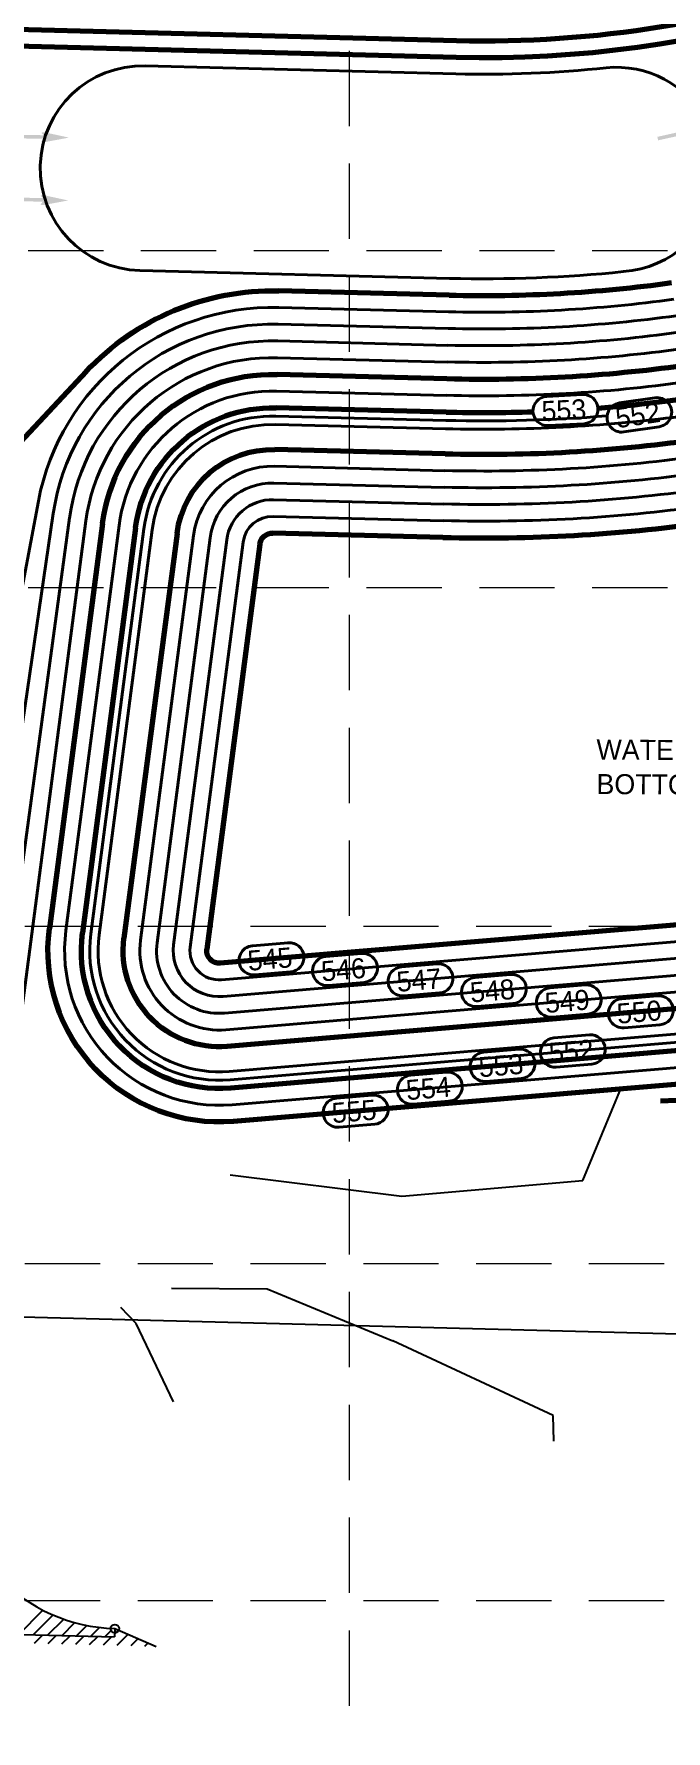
# Model space of a CAD drawing. Header units: feet. Extents: x 10084 to 13321, y 3329 to 8503.
# Drawn here: x 11223.6 to 11374.9, y 4189.8 to 4595.9 of the extents above; entities that cross this region are included whole.
import ezdxf
from ezdxf.enums import TextEntityAlignment as Align

# ---------------------------------------------------------------- set-up
doc = ezdxf.new("R2010")
doc.units = ezdxf.units.FT
doc.header["$LTSCALE"] = 40
doc.header["$MEASUREMENT"] = 0
for name, pattern in [('( Dashdot )', [1.001, 0.5, -0.25, 0.001, -0.25]), ('DASHED', [0.75, 0.5, -0.25]), ('HIDDEN', [0.375, 0.25, -0.125])]:
    doc.linetypes.add(name, pattern=pattern)
for name, color, linetype in [('CONT-L', 55, 'Continuous'), ('CURB', 4, 'Continuous'), ('flow arrow', 4, 'Continuous'), ('GRID', 254, 'DASHED'), ('Level 1', 7, 'Continuous'), ('ROW', 3, '( Dashdot )')]:
    doc.layers.add(name, color=color, linetype=linetype)
doc.styles.add('Style-CB101', font='CB101.shx')

msp = doc.modelspace()

# ---------------------------------------------------------------- hatches: boundary and pattern name
at = {"layer": 'flow arrow'}
h = msp.add_hatch(color=7, dxfattribs=at)
edge = h.paths.add_edge_path()
edge.add_line((11382.55, 4573.92), (11383.19, 4573.54))
edge.add_line((11383.19, 4573.54), (11372.85, 4571.26))
edge.add_line((11372.85, 4571.26), (11373.04, 4570.42))
edge.add_line((11373.04, 4570.42), (11383.37, 4572.7))
edge.add_line((11383.37, 4572.7), (11382.97, 4571.99))
edge.add_line((11382.97, 4571.99), (11382.97, 4571.99))
edge.add_ellipse((11383.51, 4572.07), major_axis=(-0.547, -0.121), ratio=0.285714, start_angle=345.5033, end_angle=485.8315)
edge.add_line((11383.85, 4572.01), (11383.85, 4572.01))
edge.add_line((11383.85, 4572.01), (11389.19, 4574.4))
edge.add_line((11389.19, 4574.4), (11383.35, 4574.27))
edge.add_line((11383.35, 4574.27), (11383.35, 4574.27))
edge.add_ellipse((11383.07, 4574.08), major_axis=(-0.547, -0.121), ratio=0.285714, start_angle=235.2731, end_angle=377.1827)
edge.add_line((11382.55, 4573.92), (11382.55, 4573.92))
edge.add_line((11382.55, 4573.92), (11382.55, 4573.92))
edge.add_line((11382.55, 4573.92), (11382.55, 4573.92))
at = {"layer": 'flow arrow', "linetype": 'Continuous', "lineweight": 30}
h = msp.add_hatch(color=7, dxfattribs=at)
edge = h.paths.add_edge_path()
edge.add_line((11225.43, 4572.15), (11225.96, 4571.64))
edge.add_line((11225.96, 4571.64), (11215.38, 4571.84))
edge.add_line((11215.38, 4571.84), (11215.36, 4570.98))
edge.add_line((11215.36, 4570.98), (11225.95, 4570.78))
edge.add_line((11225.95, 4570.78), (11225.39, 4570.18))
edge.add_line((11225.39, 4570.18), (11225.38, 4570.18))
edge.add_ellipse((11225.93, 4570.13), major_axis=(-0.56, 0.011), ratio=0.285714, start_angle=345.5033, end_angle=485.8315)
edge.add_line((11226.25, 4570), (11226.25, 4570))
edge.add_line((11226.25, 4570), (11232, 4571.07))
edge.add_line((11232, 4571.07), (11226.29, 4572.31))
edge.add_line((11226.29, 4572.31), (11226.29, 4572.31))
edge.add_ellipse((11225.97, 4572.19), major_axis=(-0.56, 0.011), ratio=0.285714, start_angle=235.2731, end_angle=377.1827)
edge.add_line((11225.43, 4572.15), (11225.43, 4572.15))
edge.add_line((11225.43, 4572.15), (11225.43, 4572.15))
edge.add_line((11225.43, 4572.15), (11225.43, 4572.15))
h = msp.add_hatch(color=7, dxfattribs=at)
edge = h.paths.add_edge_path()
edge.add_line((11225.25, 4557.11), (11225.78, 4556.6))
edge.add_line((11225.78, 4556.6), (11215.2, 4556.8))
edge.add_line((11215.2, 4556.8), (11215.18, 4555.94))
edge.add_line((11215.18, 4555.94), (11225.76, 4555.74))
edge.add_line((11225.76, 4555.74), (11225.2, 4555.14))
edge.add_line((11225.2, 4555.14), (11225.2, 4555.14))
edge.add_ellipse((11225.74, 4555.09), major_axis=(-0.56, 0.011), ratio=0.285714, start_angle=345.5033, end_angle=485.8315)
edge.add_line((11226.06, 4554.95), (11226.06, 4554.96))
edge.add_line((11226.06, 4554.96), (11231.81, 4556.03))
edge.add_line((11231.81, 4556.03), (11226.1, 4557.27))
edge.add_line((11226.1, 4557.27), (11226.1, 4557.27))
edge.add_ellipse((11225.78, 4557.15), major_axis=(-0.56, 0.011), ratio=0.285714, start_angle=235.2731, end_angle=377.1827)
edge.add_line((11225.25, 4557.11), (11225.25, 4557.11))
edge.add_line((11225.25, 4557.11), (11225.25, 4557.11))
edge.add_line((11225.25, 4557.11), (11225.25, 4557.11))

# ---------------------------------------------------------------- linework, layer by layer
at = {"layer": 'CONT-L', "color": 5, "extrusion": (0.923603, -0.38335, 0), "elevation": 8830.86}
msp.add_lwpolyline([(8344.27, 556), (8368.46, 556)], dxfattribs=at)
at = {"layer": 'CONT-L', "color": 5}
for points, elevation in [([(11270.61, 4322.91), (11311.7, 4317.79)], 556), ([(11309.56, 4283.11), (11279.46, 4295.48)], 556), ([(11248.08, 4287.27), (11244.42, 4291.16)], 557), ([(11257.05, 4268.59), (11248.08, 4287.27)], 557)]:
    msp.add_lwpolyline(points, dxfattribs=dict(at, elevation=elevation))
at = {"layer": 'CONT-L', "color": 5, "extrusion": (0.085018, -0.996379, 0), "elevation": -3340.46}
msp.add_lwpolyline([(11637.84, 556), (11681.28, 556)], dxfattribs=at)
at = {"layer": 'CONT-L', "color": 5, "extrusion": (-0.00935, -0.999956, 0), "elevation": -4400.76}
msp.add_lwpolyline([(11238.8, 556), (11215.91, 556)], dxfattribs=at)
at = {"layer": 'CONT-L', "color": 5, "extrusion": (-0.422129, -0.906536, 0), "elevation": -8656.89}
msp.add_lwpolyline([(8486.79, 556), (8444.49, 556)], dxfattribs=at)
at = {"layer": 'CONT-L', "color": 5, "extrusion": (0.999707, 0.024216, 0), "elevation": 11447.87}
msp.add_lwpolyline([(3983.09, 556), (3989.2, 556)], dxfattribs=at)
at = {"layer": 'CURB', "color": 7}
for p, q in [((11082.98, 4216.43), (11242.93, 4212.31)), ((11219.99, 4212.9), (11225.78, 4218.69)), ((11223.44, 4212.81), (11228.19, 4217.56)), ((11226.88, 4212.72), (11230.73, 4216.57)), ((11230.33, 4212.63), (11233.43, 4215.73)), ((11223.71, 4210.8), (11225.66, 4212.75)), ((11227.02, 4210.72), (11228.97, 4212.67)), ((11230.32, 4210.63), (11232.27, 4212.58)), ((11233.63, 4210.55), (11235.58, 4212.5)), ((11233.78, 4212.54), (11236.28, 4215.05)), ((11236.94, 4210.46), (11238.89, 4212.41)), ((11237.22, 4212.46), (11239.34, 4214.57)), ((11240.25, 4210.38), (11242.2, 4212.33)), ((11240.67, 4212.37), (11242.13, 4213.83)), ((11242.98, 4214.31), (11242.93, 4212.31)), ((11242.95, 4213.08), (11243.82, 4213.95)), ((11242.98, 4214.31), (11252.88, 4210.05)), ((11243.56, 4210.29), (11246.19, 4212.93)), ((11246.87, 4210.21), (11248.57, 4211.91)), ((11250.18, 4210.12), (11250.94, 4210.88))]:
    msp.add_line(p, q, dxfattribs=at)
msp.add_circle((11242.98, 4214.31), 1, dxfattribs=at)
msp.add_arc((11244.01, 4254.29), 40, 178.5239, 268.5239, dxfattribs=at)
at = {"layer": 'GRID', "color": 252, "linetype": 'HIDDEN', "lineweight": 0, "ltscale": 1.8}
for p, q in [((11299.17, 3736.84), (11299.17, 8418.16)), ((10169.24, 4544.09), (13236.21, 4544.09)), ((10169.24, 4463.38), (13236.21, 4463.38)), ((10168.47, 4382.4), (13235.44, 4382.4)), ((10168.47, 4301.69), (13235.44, 4301.69)), ((10168.47, 4220.98), (13235.44, 4220.98))]:
    msp.add_line(p, q, dxfattribs=at)
at = {"layer": 'Level 1', "color": 35, "linetype": 'Continuous', "lineweight": 70}
for p, q in [((11193.5, 4597.71), (11324.77, 4594.33)), ((11193.4, 4593.71), (11324.67, 4590.33))]:
    msp.add_line(p, q, dxfattribs=at)
at = {"layer": 'Level 1', "color": 35, "linetype": 'Continuous', "lineweight": 40}
for p, q in [((11250.25, 4588.24), (11324.57, 4586.33)), ((11323.1, 4537.35), (11248.98, 4539.26)), ((11224.67, 4484.05), (11219.17, 4454.89)), ((11228.23, 4481.13), (11218.06, 4411.62))]:
    msp.add_line(p, q, dxfattribs=at)
at = {"layer": 'Level 1', "color": 5, "linetype": 'Continuous', "lineweight": 70}
for p, q in [((11323, 4533.35), (11282.24, 4534.4)), ((11236.13, 4515.11), (11220.29, 4498.17)), ((11322.48, 4513.36), (11281.81, 4514.41)), ((11322.27, 4505.36), (11281.57, 4506.41)), ((11322.02, 4495.37), (11281.31, 4496.41)), ((11240.02, 4478.77), (11227.31, 4381.85)), ((11247.94, 4477.67), (11235.24, 4380.77)), ((11257.86, 4476.37), (11245.15, 4379.47)), ((11321.5, 4475.37), (11280.78, 4476.42)), ((11277.69, 4473.8), (11264.99, 4376.89)), ((11384.42, 4383.26), (11268.21, 4373.53)), ((11386.09, 4363.33), (11269.88, 4353.6)), ((11386.93, 4353.37), (11270.72, 4343.63)), ((11387.59, 4345.4), (11271.38, 4335.66))]:
    msp.add_line(p, q, dxfattribs=at)
at = {"layer": 'Level 1', "color": 5, "linetype": 'Continuous', "lineweight": 40}
for p, q in [((11322.89, 4529.35), (11282.23, 4530.4)), ((11322.79, 4525.36), (11282.05, 4526.41)), ((11322.69, 4521.36), (11281.99, 4522.41)), ((11322.58, 4517.36), (11281.9, 4518.41)), ((11322.38, 4509.36), (11281.65, 4510.41)), ((11322.22, 4503.36), (11281.48, 4504.41)), ((11322.17, 4501.36), (11281.48, 4502.41)), ((11321.91, 4491.37), (11281.22, 4492.42)), ((11321.81, 4487.37), (11281.07, 4488.42)), ((11321.71, 4483.37), (11280.98, 4484.42)), ((11236.06, 4479.34), (11215.83, 4325.06)), ((11232.12, 4480.05), (11216.94, 4368.34)), ((11321.6, 4479.37), (11280.88, 4480.42)), ((11243.98, 4478.23), (11231.28, 4381.33)), ((11249.93, 4477.42), (11237.23, 4380.55)), ((11251.92, 4477.19), (11239.21, 4380.29)), ((11261.83, 4475.89), (11249.12, 4378.99)), ((11265.79, 4475.33), (11253.08, 4378.4)), ((11269.76, 4474.83), (11257.05, 4377.93)), ((11273.73, 4474.3), (11261.02, 4377.38)), ((11384.76, 4379.28), (11268.55, 4369.54)), ((11385.09, 4375.29), (11268.88, 4365.56)), ((11385.42, 4371.3), (11269.21, 4361.57)), ((11385.76, 4367.32), (11269.55, 4357.58)), ((11386.59, 4357.35), (11270.38, 4347.62)), ((11386.76, 4355.36), (11270.55, 4345.63)), ((11387.26, 4349.38), (11271.05, 4339.65))]:
    msp.add_line(p, q, dxfattribs=at)
at = {"layer": 'Level 1', "color": 5, "linetype": 'Continuous', "lineweight": 40, "flags": 128}
for points in [[(11355.3, 4502.61), (11346.74, 4502.17), (11346.74, 4502.17, -1), (11346.38, 4509.16), (11346.38, 4509.16), (11354.94, 4509.6), (11354.94, 4509.6, -1), (11355.3, 4502.61)], [(11373.29, 4501.9), (11364.81, 4500.64), (11364.81, 4500.64, -1), (11363.79, 4507.57), (11363.79, 4507.57), (11372.27, 4508.82), (11372.27, 4508.82, -1), (11373.29, 4501.9)], [(11285.04, 4371.43), (11276.5, 4370.71), (11276.5, 4370.71, -1), (11275.92, 4377.69), (11275.92, 4377.69), (11284.46, 4378.4), (11284.46, 4378.4, -1), (11285.04, 4371.43)], [(11302.64, 4368.89), (11294.1, 4368.17), (11294.1, 4368.17, -1), (11293.52, 4375.15), (11293.52, 4375.15), (11302.06, 4375.86), (11302.06, 4375.86, -1), (11302.64, 4368.89)], [(11320.71, 4366.39), (11312.17, 4365.67), (11312.17, 4365.67, -1), (11311.58, 4372.65), (11311.58, 4372.65), (11320.13, 4373.36), (11320.13, 4373.36, -1), (11320.71, 4366.39)], [(11338.28, 4363.84), (11329.74, 4363.13), (11329.74, 4363.13, -1), (11329.16, 4370.1), (11329.16, 4370.1), (11337.7, 4370.82), (11337.7, 4370.82, -1), (11338.28, 4363.84)], [(11356.2, 4361.33), (11347.66, 4360.62), (11347.66, 4360.61, -1), (11347.08, 4367.59), (11347.08, 4367.59), (11355.62, 4368.31), (11355.62, 4368.31, -1), (11356.2, 4361.33)], [(11373.44, 4358.76), (11364.9, 4358.05), (11364.9, 4358.05, -1), (11364.32, 4365.02), (11364.32, 4365.02), (11372.86, 4365.74), (11372.86, 4365.74, -1), (11373.44, 4358.76)], [(11357.17, 4349.37), (11348.63, 4348.65), (11348.63, 4348.65, -1), (11348.05, 4355.63), (11348.05, 4355.63), (11356.59, 4356.35), (11356.59, 4356.35, -1), (11357.17, 4349.37)], [(11340.35, 4345.95), (11331.81, 4345.24), (11331.81, 4345.24, -1), (11331.22, 4352.21), (11331.22, 4352.21), (11339.77, 4352.93), (11339.77, 4352.93, -1), (11340.35, 4345.95)], [(11322.95, 4340.48), (11314.41, 4339.77), (11314.41, 4339.77, -1), (11313.82, 4346.74), (11313.82, 4346.74), (11322.36, 4347.46), (11322.36, 4347.46, -1), (11322.95, 4340.48)], [(11305.18, 4334.98), (11296.64, 4334.26), (11296.64, 4334.26, -1), (11296.06, 4341.24), (11296.06, 4341.24), (11304.6, 4341.96), (11304.6, 4341.96, -1), (11305.18, 4334.98)]]:
    msp.add_lwpolyline(points, format="xyb", dxfattribs=at)
at = {"layer": 'Level 1', "color": 5, "linetype": 'Continuous', "lineweight": 70}
for centre, radius, start, end in [((11331.45, 4861.24), 271, 268.5673, 340.6982), ((11331.45, 4861.24), 267, 268.5673, 289.7055), ((11331.44, 4861.29), 328, 268.5239, 277.8554), ((11331.44, 4861.29), 348, 268.5239, 277.8554), ((11331.44, 4861.29), 356, 268.5239, 271.8721), ((11331.44, 4861.29), 366, 268.5239, 277.8554), ((11331.44, 4861.29), 386, 268.5239, 277.8554)]:
    msp.add_arc(centre, radius, start, end, dxfattribs=at)
at = {"layer": 'Level 1', "color": 5, "linetype": 'Continuous', "lineweight": 70, "extrusion": (0, 0, -1)}
for centre, radius, start, end in [((-11330.49, 4863.18), 358, 229.8754, 265.4934), ((-11280.67, 4473.42), 61, 43.1032, 91.4762), ((-11280.67, 4473.42), 41, 7.493, 91.5918), ((-11280.67, 4473.42), 33, 7.3861, 91.5641), ((-11280.67, 4473.42), 23, 7.3701, 91.604), ((-11280.67, 4473.42), 3, 7.1955, 92.0304), ((-11267.96, 4376.52), 41, 265.2113, 7.4715), ((-11267.96, 4376.52), 33, 265.2113, 7.3963), ((-11267.96, 4376.52), 23, 265.2113, 7.3705), ((-11267.96, 4376.52), 3, 265.2113, 7.2305), ((-11359.04, 4686.2), 346, 247.521, 267.591)]:
    msp.add_arc(centre, radius, start, end, dxfattribs=at)
at = {"layer": 'Level 1', "color": 35, "linetype": 'Continuous', "lineweight": 40, "extrusion": (0, 0, -1)}
msp.add_arc((-11249.62, 4563.75), 24.5, 271.4762, 91.4762, dxfattribs=at)
at = {"layer": 'Level 1', "color": 35, "linetype": 'Continuous', "lineweight": 40}
for centre, radius, start, end in [((11331.45, 4861.24), 275, 268.5673, 276.0868), ((11363.02, 4563.43), 24.48, 28.4659, 95.6676), ((11363.02, 4563.43), 24.48, 273.9305, 351.685), ((11331.44, 4861.29), 324, 268.5239, 275.8925)]:
    msp.add_arc(centre, radius, start, end, dxfattribs=at)
at = {"layer": 'Level 1', "color": 5, "linetype": 'Continuous', "lineweight": 40}
for radius, end in [(332, 277.8554), (336, 277.8554), (340, 277.8554), (344, 277.8554), (352, 277.8554), (360, 277.4853), (358, 274.6986), (370, 277.8554), (374, 277.8554), (378, 277.8554), (382, 277.8554)]:
    msp.add_arc((11331.44, 4861.29), radius, 268.5239, end, dxfattribs=at)
at = {"layer": 'Level 1', "color": 5, "linetype": 'Continuous', "lineweight": 40, "extrusion": (0, 0, -1)}
for centre, radius, start, end in [((-11280.67, 4473.42), 57, 10.745, 91.5678), ((-11280.67, 4473.42), 53, 8.3571, 91.492), ((-11280.67, 4473.42), 49, 7.7736, 91.5377), ((-11280.67, 4473.42), 45, 7.5528, 91.5675), ((-11280.67, 4473.42), 37, 7.4714, 91.5182), ((-11280.67, 4473.42), 31, 7.4034, 91.4971), ((-11280.67, 4473.42), 29, 7.4714, 91.5976), ((-11280.67, 4473.42), 19, 7.4714, 91.6461), ((-11280.67, 4473.42), 15, 7.3052, 91.5424), ((-11280.67, 4473.42), 11, 7.3604, 91.6286), ((-11280.67, 4473.42), 7, 7.2022, 91.7235), ((-11267.96, 4376.52), 37, 265.2113, 7.4715), ((-11267.96, 4376.52), 31, 265.2113, 7.4715), ((-11267.96, 4376.52), 29, 265.2113, 7.4715), ((-11267.96, 4376.52), 19, 265.2113, 7.4715), ((-11267.96, 4376.52), 15, 265.2113, 7.2045), ((-11267.96, 4376.52), 11, 265.2113, 7.3809), ((-11267.96, 4376.52), 7, 265.2113, 7.1004)]:
    msp.add_arc(centre, radius, start, end, dxfattribs=at)
at = {"layer": 'ROW', "color": 7, "linetype": 'Continuous'}
msp.add_line((10219.21, 4314.71), (11918.64, 4270.92), dxfattribs=at)

# ---------------------------------------------------------------- texts
at = {"layer": 'Level 1', "color": 5, "linetype": 'Continuous', "lineweight": 40, "style": 'Style-CB101'}
for s, rotation, p in [('553', 2.9554, (11345, 4507.98)), ('552', 8.4095, (11362.52, 4506.27)), ('WATER SURFACE ELEVATION=553.0', 359.6132, (11358.29, 4427.05)), ('BOTTOM ELEVATION=545.0', 359.6132, (11358.29, 4418.8)), ('545', 4.7888, (11274.57, 4376.47)), ('546', 4.7888, (11292.17, 4373.93)), ('547', 4.7888, (11310.24, 4371.43)), ('548', 4.7888, (11327.81, 4368.88)), ('549', 4.7888, (11345.73, 4366.37)), ('550', 4.7888, (11362.97, 4363.8)), ('552', 4.7888, (11346.7, 4354.41)), ('553', 4.7888, (11329.88, 4350.99)), ('554', 4.7888, (11312.48, 4345.52)), ('555', 4.7888, (11294.71, 4340.02))]:
    msp.add_text(s, height=4.8, rotation=rotation, dxfattribs=at).set_placement(p, align=Align.TOP_LEFT)

doc.saveas('drawing.dxf')
